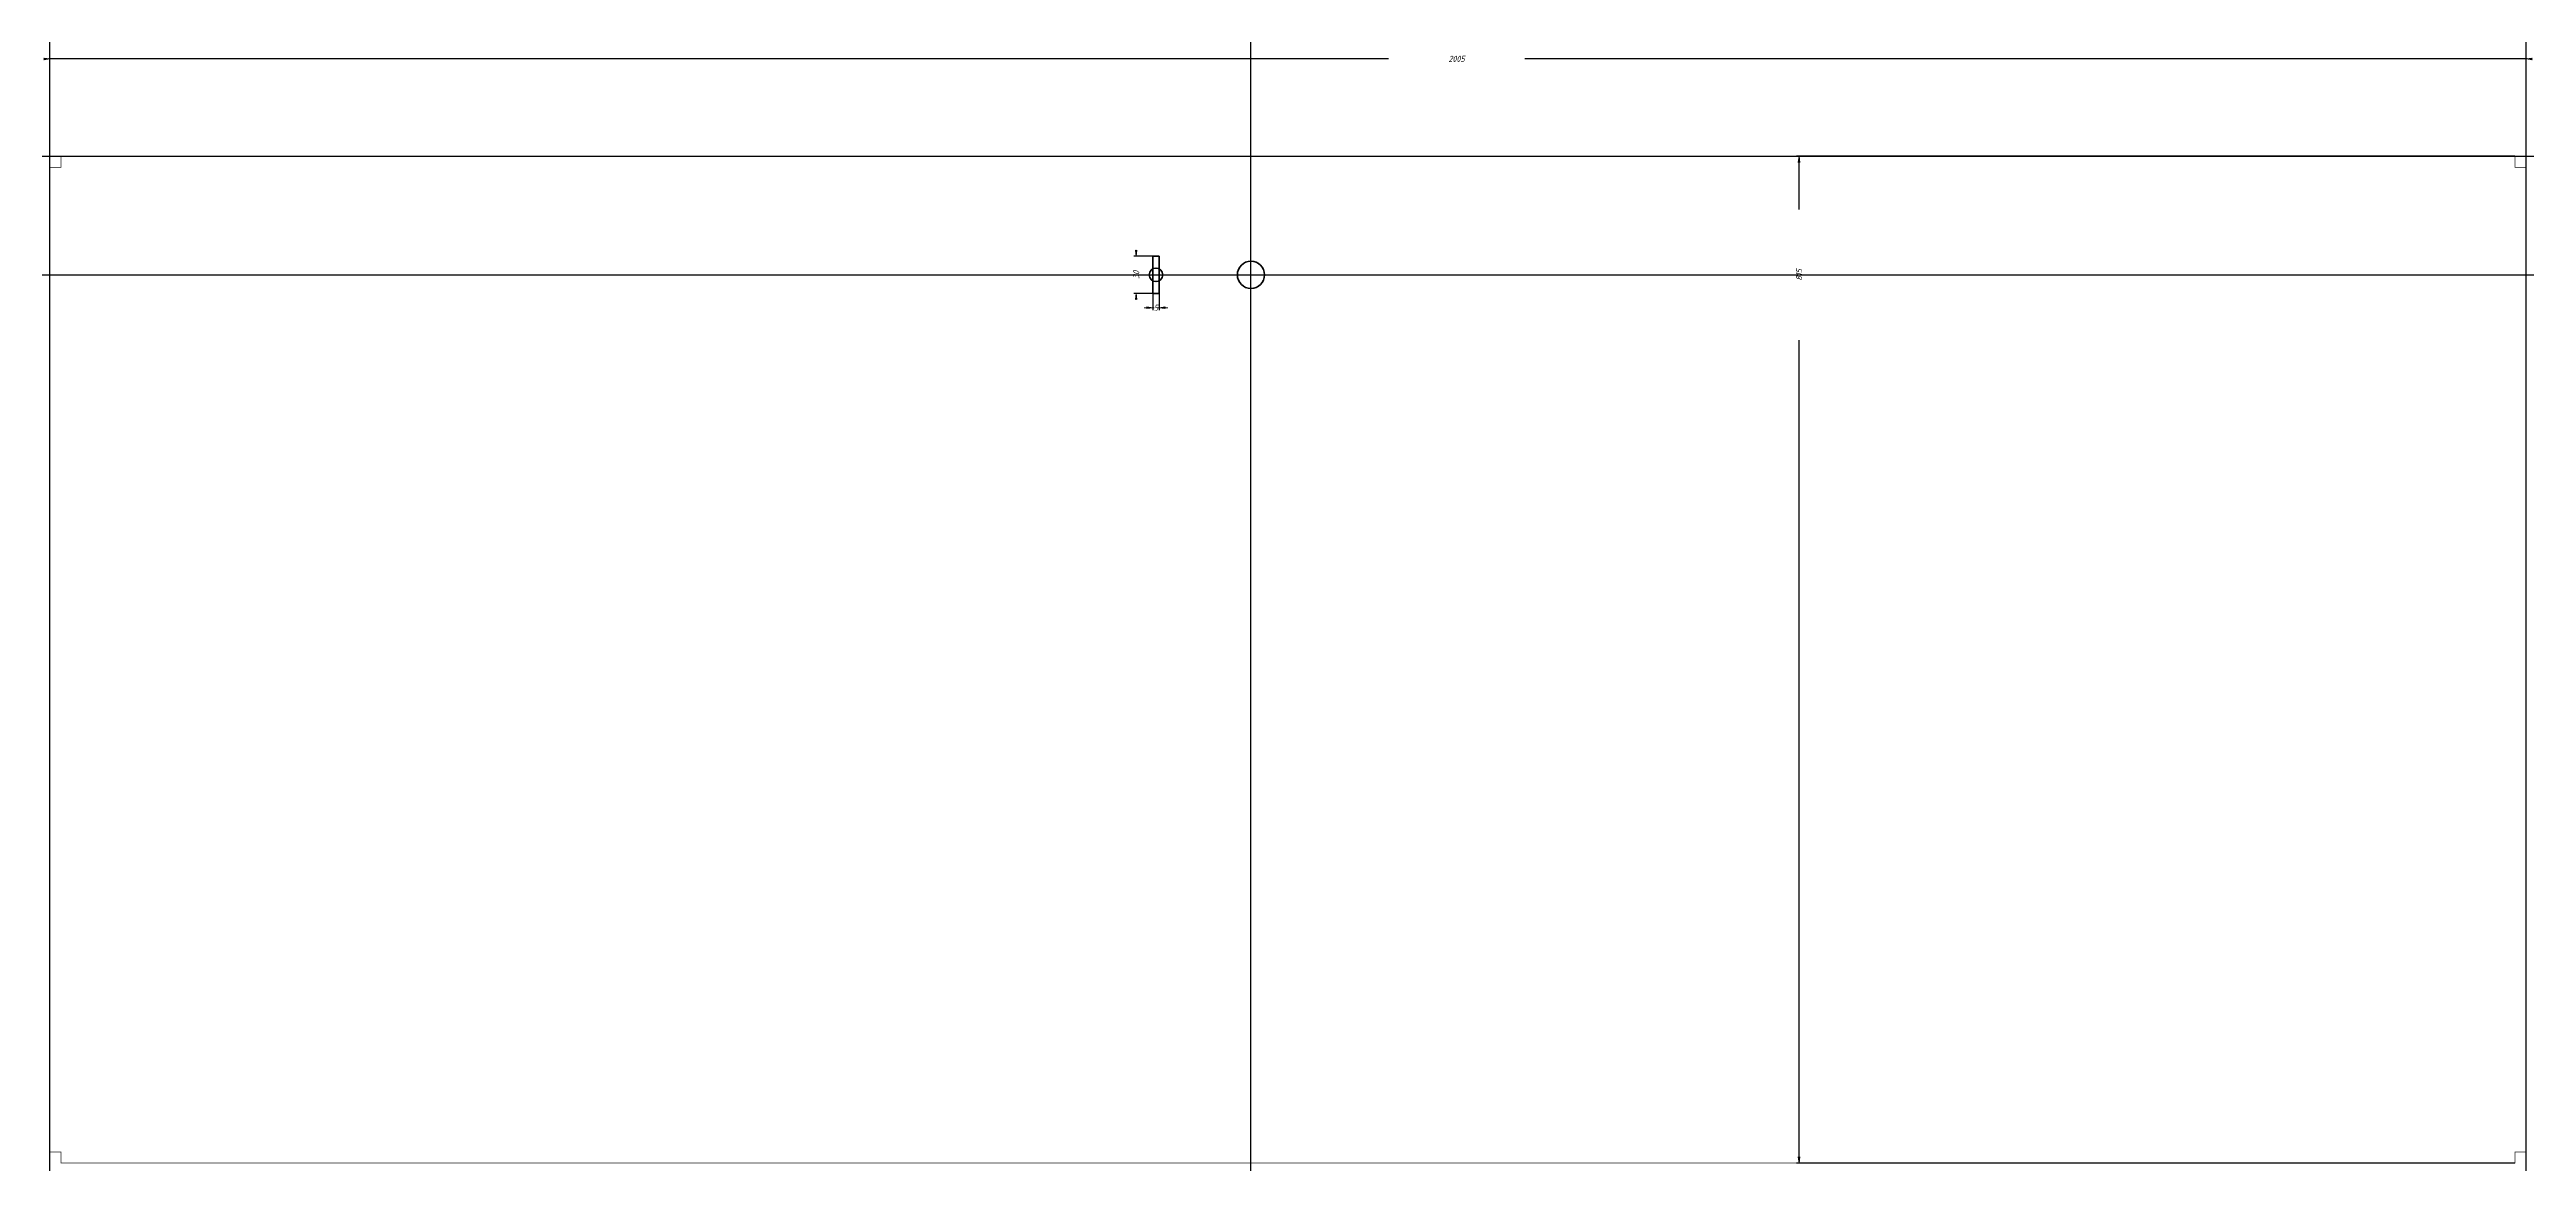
# Model space of a CAD drawing. Header units: millimetres. Extents: x -1820 to 185, y -245 to 657.
import ezdxf

# ---------------------------------------------------------------- set-up
doc = ezdxf.new("R2010")
doc.units = ezdxf.units.MM
doc.linetypes.add('K5LT_BASIC', pattern=[0])
doc.linetypes.add('K5LT_THIN', pattern=[0])
doc.styles.add('KDIMTEXTSTYLE', font='GOST_AU.SHX', dxfattribs={"width": 0.96, "oblique": 15, "height": 5})
doc.dimstyles.new('KDIMSTYLE (1.00)', dxfattribs={"dimtxt": 5, "dimasz": 1, "dimexe": 2, "dimexo": 0, "dimgap": 1, "dimtad": 1, "dimtxsty": 'KDIMTEXTSTYLE', "dimsah": 1, "dimcen": 0, "dimdle": 1, "dimadec": 0, "dimazin": 0, "dimtfac": 0.667, "dimtmove": 0, "dimatfit": 3, "dimfxl": 1, "dimtvp": 1, "dimtolj": 1, "dimtzin": 0, "dimarcsym": 0})

# ---------------------------------------------------------------- blocks, each defined once
blk = doc.blocks.new('U0')
at = {"color": 5, "linetype": 'K5LT_BASIC', "lineweight": 60, "true_color": 0x0000ff}
for p, q in [((-921.8307748207335, 489.1444017539637), (-926.8307748207335, 489.1444017539637)), ((-926.8307748207335, 489.1444017539637), (-926.8307748207335, 459.1444017539637)), ((-921.8307748207335, 459.1444017539637), (-921.8307748207335, 489.1444017539637)), ((-926.8307748207335, 459.1444017539637), (-921.8307748207335, 459.1444017539637))]:
    blk.add_line(p, q, dxfattribs=at)
blk = doc.blocks.new('KDIMARROW_01')
blk.add_hatch(color=0).paths.add_polyline_path([(0, 0), (-5, 0.658262491226197), (-4.5, 6e-16), (-5, -0.6582624912261956)])
at = {"color": 0, "linetype": 'K5LT_THIN', "lineweight": 18}
for p, q in [((-4.5, 6e-16), (-5, 0.658262491226197)), ((-5, 0.658262491226197), (0, 0)), ((0, 0), (-5, -0.6582624912261956)), ((-5, -0.6582624912261956), (-4.5, 6e-16)), ((0, 0), (-1, 0))]:
    blk.add_line(p, q, dxfattribs=at)
blk = doc.blocks.new('KDIMARROW_02')
blk.add_hatch(color=0).paths.add_polyline_path([(4.5, -6e-16), (5, 0.6582624912261956), (0, 0), (5, -0.658262491226197)])
at = {"color": 0, "linetype": 'K5LT_THIN', "lineweight": 18}
for p, q in [((0, 0), (-1, 0)), ((5, 0.6582624912261956), (0, 0)), ((0, 0), (5, -0.658262491226197)), ((0, 0), (7, -9e-16)), ((4.5, -6e-16), (5, 0.6582624912261956)), ((5, -0.658262491226197), (4.5, -6e-16))]:
    blk.add_line(p, q, dxfattribs=at)

msp = doc.modelspace()

# ---------------------------------------------------------------- linework, layer by layer
at = {"color": 9, "true_color": 0xdca5c1}
for p, direction in [((-1819.921092774481, 209.9646080773769), (6.123233995736766e-17, 1)), ((-847.4210927744809, 474.1444017539637), (6.123233995736766e-17, 1)), ((185.0789072255191, 387.618293057373), (6.123233995736766e-17, 1)), ((-1178.94503735775, 570.1444017539637), (1, 0)), ((-847.4210927744809, 474.1444017539637), (1, 0))]:
    msp.add_xline(p, direction, dxfattribs=at)
at = {"color": 5, "linetype": 'K5LT_BASIC', "true_color": 0x0000ff, "const_width": 0.6}
for points in [[(-1819.921092774481, 544.8389804674825), (-1819.921092774481, 561.1444017539637), (-1810.921092774481, 561.1444017539637), (-1810.921092774481, 570.1444017539637), (-1653.774971760968, 570.1444017539637)], [(-1653.774971760968, 570.1444017539637), (176.0789072255191, 570.1444017539637), (176.0789072255191, 561.1444017539637), (185.0789072255191, 561.1444017539637), (185.0789072255191, 536.9986779246638)], [(-1819.921092774481, 544.8389804674825), (-1819.921092774481, -235.8555982460363), (-1810.921092774481, -235.8555982460363), (-1810.921092774481, -244.8555982460363), (-1622.162212617205, -244.8555982460363)], [(185.0789072255191, 536.9986779246638), (185.0789072255191, -235.8555982460363), (176.0789072255191, -235.8555982460363), (176.0789072255191, -244.8555982460363), (-1622.162212617205, -244.8555982460363)]]:
    msp.add_lwpolyline(points, dxfattribs=at)
at = {"color": 5, "linetype": 'K5LT_BASIC', "lineweight": 60, "true_color": 0x0000ff}
for centre, radius in [((-847.4210927744809, 474.1444017539637), 11), ((-924.3307748207335, 474.1444017539637), 5.5)]:
    msp.add_circle(centre, radius, dxfattribs=at)

# ---------------------------------------------------------------- block references
msp.add_blockref('U0', (0, 0))

# ---------------------------------------------------------------- dimensions: what is measured, and where the dimension line sits
at = {"color": 7}
for base, p1, p2, location, override in [((-1819.921092774481, 648.9802864950185), (185.0789072255191, 536.9986779246638), (-1819.921092774481, 544.8389804674825), (-680.9210927744809, 648.9802864950182), {"dimexo": 0, "dimpost": '\\H5.0;\\W0.965;\\Q15;<>', "dimblk1": 'KDIMARROW_01', "dimblk2": 'KDIMARROW_01', "dimse1": 0, "dimse2": 0, "dimclrt": 7, "dimtolj": 1}), ((-921.8307748207335, 447.5594730336471), (-926.8307748207335, 459.1444017539637), (-921.8307748207335, 459.1444017539637), (-924.3307748207335, 447.5594730336471), {"dimexo": 0, "dimpost": '\\H5.0;\\W0.965;\\Q15;<>', "dimblk1": 'KDIMARROW_02', "dimblk2": 'KDIMARROW_02', "dimse1": 0, "dimse2": 0, "dimclrt": 7, "dimtolj": 1})]:
    msp.add_linear_dim(base=base, p1=p1, p2=p2, location=location, dimstyle='KDIMSTYLE (1.00)', override=override, dxfattribs=at).render()
for base, p1, p2, location in [((-403.5981429809985, 570.1444017539638), (176.0789072255191, -244.8555982460363), (176.0789072255191, 570.1444017539637), (-403.5981429809985, 474.1444017539638)), ((-940.376941689474, 459.1444017539637), (-921.8307748207335, 489.1444017539637), (-921.8307748207335, 459.1444017539637), (-940.376941689474, 474.1444017539637))]:
    msp.add_linear_dim(base=base, p1=p1, p2=p2, angle=90, location=location, dimstyle='KDIMSTYLE (1.00)', override={"dimexo": 0, "dimpost": '\\H5.0;\\W0.965;\\Q15;<>', "dimblk1": 'KDIMARROW_01', "dimblk2": 'KDIMARROW_01', "dimse1": 0, "dimse2": 0, "dimclrt": 7, "dimtolj": 1}, dxfattribs=at).render()

doc.saveas('drawing.dxf')
